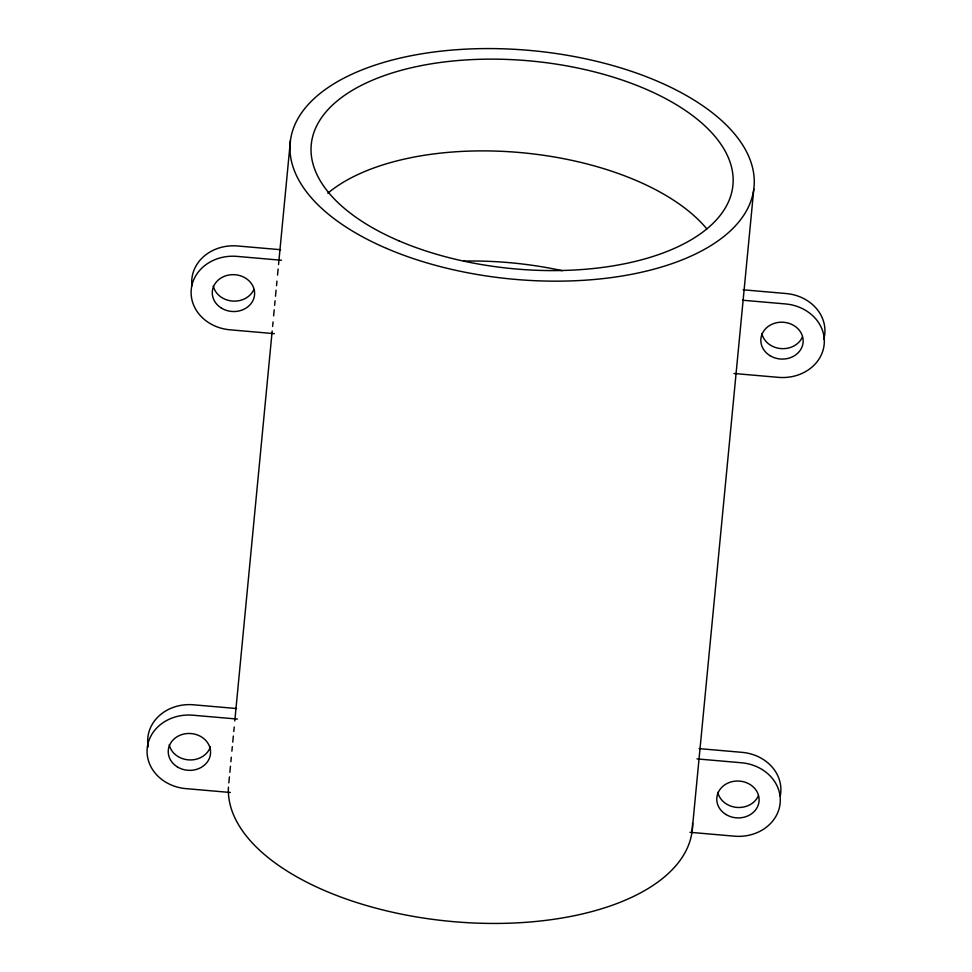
<?xml version="1.0" encoding="UTF-8"?>
<svg xmlns="http://www.w3.org/2000/svg" width="972" height="972" viewBox="0 0 972 972"><rect width="100%" height="100%" fill="white"/><g stroke="black" fill="none" stroke-linecap="round" stroke-linejoin="round"><path stroke-width="1.46" d="M228.845 782.91L229.428 776.871M229.866 772.339L230.437 766.288M230.874 761.756L231.312 757.224M231.883 751.174L232.32 746.642M232.758 742.11L233.341 736.059M233.778 731.527L234.203 726.995M234.787 720.945L272.172 331.002M272.61 326.458L273.047 321.926M273.618 315.888L274.201 309.837M274.639 305.305L275.076 300.773M275.501 296.229L276.084 290.191M276.522 285.659L276.959 281.115M277.53 275.076L278.114 269.025M278.551 264.493L290.434 140.551M692.064 831.473L753.798 189.127M280.568 249.707L237.569 245.977A42.355 36.863 3.3 0 0 191.909 285.768M743.118 289.802L786.117 293.532A42.355 36.863 3.3 0 1 823.77 339.41M281.443 260.253L236.974 256.389A42.355 36.863 3.3 0 0 191.253 289.437A42.355 36.863 3.3 0 0 229.927 329.8L274.396 333.663M742.523 300.214L785.522 303.944A42.355 36.863 3.3 0 1 824.183 344.307A42.355 36.863 3.3 0 1 778.475 377.355L733.994 373.491M236.524 708.527L193.525 704.797A42.355 36.863 3.3 0 0 148.23 746.933M699.087 748.622L742.073 752.352A42.355 36.863 3.3 0 1 780.261 795.995M237.411 719.073L192.93 715.21A42.355 36.863 3.3 0 0 147.209 748.258A42.355 36.863 3.3 0 0 185.883 788.62L230.364 792.484M696.997 758.901L741.478 762.765A42.355 36.863 3.3 0 1 780.152 803.127A42.355 36.863 3.3 0 1 734.431 836.175L689.95 832.311M692.55 823.199A232.903 114.623 5.5 0 1 457.994 922.027A232.903 114.623 5.5 0 1 228.444 787.089M463.753 261.091A211.799 104.235 5.5 0 1 562.181 270.678M327.843 193.209A211.799 104.235 5.5 0 1 522.535 152.774A211.799 104.235 5.5 0 1 706.863 228.942M210.438 746.642A21.177 18.432 3.3 0 1 189.261 759.922A21.177 18.432 3.3 0 1 169.237 744.795M758.354 795.861A21.177 18.432 3.3 0 1 736.788 807.404A21.177 18.432 3.3 0 1 717.786 792.35M253.85 289.498A21.177 18.432 3.3 0 1 232.284 301.041A21.177 18.432 3.3 0 1 213.281 285.975M802.386 337.041A21.177 18.432 3.3 0 1 780.832 348.584A21.177 18.432 3.3 0 1 761.829 333.53M398.885 240.825A211.799 104.235 5.5 0 0 732.123 190.512A211.799 104.235 5.5 0 0 435.322 63.192A211.799 104.235 5.5 0 0 398.885 240.825M386.564 248.419A232.976 114.66 5.5 0 0 753.13 193.076A232.976 114.66 5.5 0 0 426.647 53.035A232.976 114.66 5.5 0 0 386.564 248.419M177.329 766.896A21.177 18.432 3.3 0 0 210.499 753.75A21.177 18.432 3.3 0 0 180.379 735.111A21.177 18.432 3.3 0 0 177.329 766.896M725.877 814.451A21.177 18.432 3.3 0 0 759.047 801.293A21.177 18.432 3.3 0 0 728.927 782.654A21.177 18.432 3.3 0 0 725.877 814.451M221.373 308.075A21.177 18.432 3.3 0 0 254.543 294.929A21.177 18.432 3.3 0 0 224.423 276.291A21.177 18.432 3.3 0 0 221.373 308.075M769.921 355.618A21.177 18.432 3.3 0 0 803.091 342.472A21.177 18.432 3.3 0 0 772.971 323.834A21.177 18.432 3.3 0 0 769.921 355.618"/></g></svg>
